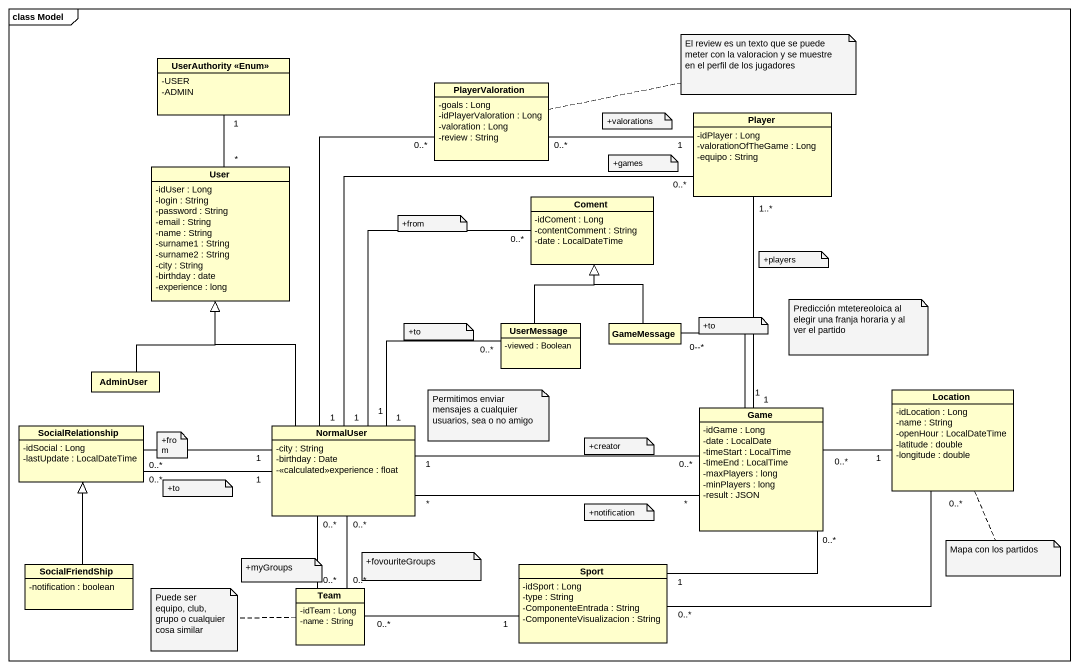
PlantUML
@startuml
mainframe class Model
hide circle
hide empty members
skinparam classAttributeIconSize 0
class "UserAuthority <<Enum>>" as UserAuthority_Enum {
  -USER
  -ADMIN
}
class PlayerValoration {
  -goals : Long
  -idPlayerValoration : Long
  -valoration : Long
  -review : String
}
class Player {
  -idPlayer : Long
  -valorationOfTheGame : Long
  -equipo : String
}
class User {
  -idUser : Long
  -login : String
  -password : String
  -email : String
  -name : String
  -surname1 : String
  -surname2 : String
  -city : String
  -birthday : date
  -experience : long
}
class Coment {
  -idComent : Long
  -contentComment : String
  -date : LocalDateTime
}
class UserMessage {
  -viewed : Boolean
}
class GameMessage
class AdminUser
class Location {
  -idLocation : Long
  -name : String
  -openHour : LocalDateTime
  -latitude : double
  -longitude : double
}
class SocialRelationship {
  -idSocial : Long
  -lastUpdate : LocalDateTime
}
class NormalUser {
  -city : String
  -birthday : Date
  -<<calculated>>experience : float
}
class Game {
  -idGame : Long
  -date : LocalDate
  -timeStart : LocalTime
  -timeEnd : LocalTime
  -maxPlayers : long
  -minPlayers : long
  -result : JSON
}
class SocialFriendShip {
  -notification : boolean
}
class Team {
  -idTeam : Long
  -name : String
}
class Sport {
  -idSport : Long
  -type : String
  -ComponenteEntrada : String
  -ComponenteVisualizacion : String
}
UserAuthority_Enum "1" -- "*" User
PlayerValoration "0..*" -right- "1" Player
Player "1..*" -- "1" Game
UserMessage -up-|> Coment
UserMessage "0..*" -- "1" NormalUser
GameMessage -up-|> Coment
GameMessage "0--*" -- "1" Game
AdminUser -up-|> User
SocialRelationship "0..*" -right- "1" NormalUser
SocialRelationship "0..*" -right- "1" NormalUser
NormalUser "1" -up- "0..*" PlayerValoration
NormalUser "1" -up- "0..*" Player
NormalUser -up-|> User
NormalUser "1" -up- "0..*" Coment
NormalUser "1" -right- "0..*" Game
NormalUser "*" -right- "*" Game
NormalUser "0..*" -- "0..*" Team
Game "0..*" -right- "1" Location
Game "0..*" -- "1" Sport
SocialFriendShip -up-|> SocialRelationship
Team "0..*" -up- "0..*" NormalUser
Team "0..*" -right- "1" Sport
Sport "0..*" -right- "0..*" Location
note right of PlayerValoration : El review es un texto que se puede meter con la valoracion y se muestre en el perfil de los jugadores
note as N2
  +valorations
end note
note as N3
  +games
end note
note as N4
  +from
end note
note as N5
  +players
end note
note as N6
  +to
end note
note as N7
  Predicción mtetereoloica al elegir una franja horaria y al ver el partido
end note
note as N8
  +to
end note
note as N9
  Permitimos enviar mensajes a cualquier usuarios, sea o no amigo
end note
note as N10
  +from
end note
note as N11
  +creator
end note
note as N12
  +to
end note
note as N13
  +notification
end note
note bottom of Location : Mapa con los partidos
note left of Team : Puede ser equipo, club, grupo o cualquier cosa similar
note as N16
  +myGroups
end note
note as N17
  +fovouriteGroups
end note
@enduml
